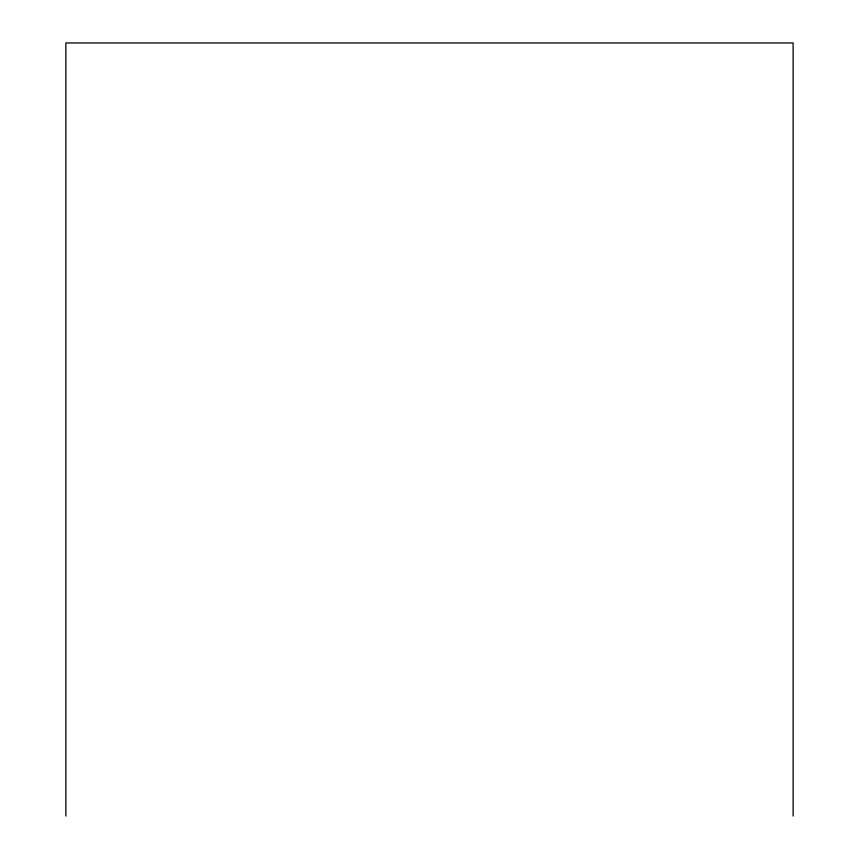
<?xml version="1.0" encoding="UTF-8"?>
<svg xmlns="http://www.w3.org/2000/svg" width="859" height="859" viewBox="0 0 859 859"><rect width="100%" height="100%" fill="white"/><g stroke="black" fill="none" stroke-linecap="round" stroke-linejoin="round"><path stroke-width="1.29" d="M793.125 816.05L793.125 42.95L65.875 42.95L65.875 816.05"/></g></svg>
